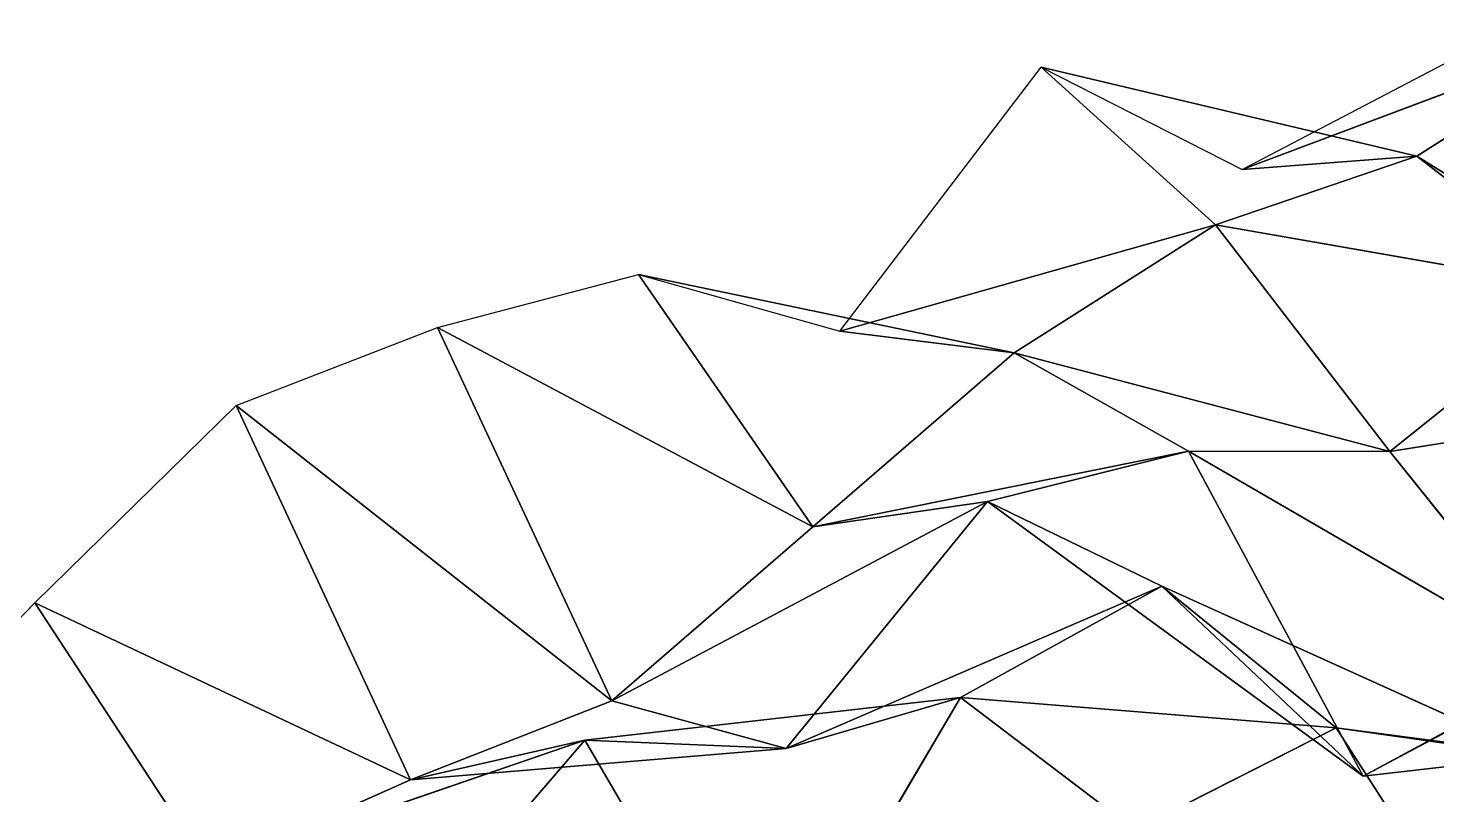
# Model space of a CAD drawing. Header units: metres. Extents: x -3703 to 431, y -1555 to 134.
# Drawn here: x -1637.2 to -1543.3, y -629.2 to -578.1 of the extents above; entities that cross this region are included whole.
import ezdxf

# ---------------------------------------------------------------- set-up
doc = ezdxf.new("R2010")
doc.units = ezdxf.units.M

msp = doc.modelspace()

# ---------------------------------------------------------------- linework, layer by layer
for p, q in [((-1531.2594, -578.09985, -3531.2947), (-1556.3033, -587.5305, -3516.3547)), ((-1556.3033, -587.5305, -3516.3547), (-1531.2594, -578.09985, -3531.2947)), ((-1531.2594, -578.09985, -3531.2947), (-1544.6758, -586.6389, -3556.8806)), ((-1544.6758, -586.6389, -3556.8806), (-1531.2594, -578.09985, -3531.2947)), ((-1583.1362, -598.2948, -3568.9387), (-1569.7197, -580.7062, -3545.376)), ((-1544.6758, -586.6389, -3556.8806), (-1569.7197, -580.7062, -3545.376)), ((-1569.7197, -580.7062, -3545.376), (-1556.3033, -587.5305, -3516.3547)), ((-1569.7197, -580.7062, -3545.376), (-1558.0923, -591.2114, -3583.3538)), ((-1558.0923, -591.2114, -3583.3538), (-1569.7197, -580.7062, -3545.376)), ((-1569.7197, -580.7062, -3545.376), (-1544.6758, -586.6389, -3556.8806)), ((-1556.3033, -587.5305, -3516.3547), (-1542.887, -580.504, -3490.4302)), ((-1544.6758, -586.6389, -3556.8806), (-1558.0923, -591.2114, -3583.3538)), ((-1558.0923, -591.2114, -3583.3538), (-1544.6758, -586.6389, -3556.8806)), ((-1556.3033, -587.5305, -3516.3547), (-1544.6758, -586.6389, -3556.8806)), ((-1544.6758, -586.6389, -3556.8806), (-1556.3033, -587.5305, -3516.3547)), ((-1519.6318, -602.14, -3566.2456), (-1544.6758, -586.6389, -3556.8806)), ((-1544.6758, -586.6389, -3556.8806), (-1533.0483, -595.5902, -3595.2058)), ((-1533.0483, -595.5902, -3595.2058), (-1544.6758, -586.6389, -3556.8806)), ((-1544.6758, -586.6389, -3556.8806), (-1519.6318, -602.14, -3566.2456)), ((-1558.0923, -591.2114, -3583.3538), (-1583.1362, -598.2948, -3568.9387)), ((-1583.1362, -598.2948, -3568.9387), (-1558.0923, -591.2114, -3583.3538)), ((-1558.0923, -591.2114, -3583.3538), (-1571.5087, -599.74817, -3608.9402)), ((-1571.5087, -599.74817, -3608.9402), (-1558.0923, -591.2114, -3583.3538)), ((-1533.0483, -595.5902, -3595.2058), (-1558.0923, -591.2114, -3583.3538)), ((-1558.0923, -591.2114, -3583.3538), (-1546.4647, -606.3115, -3620.3037)), ((-1546.4647, -606.3115, -3620.3037), (-1558.0923, -591.2114, -3583.3538)), ((-1558.0923, -591.2114, -3583.3538), (-1533.0483, -595.5902, -3595.2058)), ((-1609.969, -598.0598, -3623.9822), (-1596.5526, -594.5272, -3597.2764)), ((-1571.5087, -599.74817, -3608.9402), (-1596.5526, -594.5272, -3597.2764)), ((-1596.5526, -594.5272, -3597.2764), (-1583.1362, -598.2948, -3568.9387)), ((-1596.5526, -594.5272, -3597.2764), (-1584.925, -611.34753, -3633.842)), ((-1584.925, -611.34753, -3633.842), (-1596.5526, -594.5272, -3597.2764)), ((-1596.5526, -594.5272, -3597.2764), (-1571.5087, -599.74817, -3608.9402)), ((-1533.0483, -595.5902, -3595.2058), (-1546.4647, -606.3115, -3620.3037)), ((-1546.4647, -606.3115, -3620.3037), (-1533.0483, -595.5902, -3595.2058)), ((-1623.3854, -603.2521, -3650.3164), (-1609.969, -598.0598, -3623.9822)), ((-1584.925, -611.34753, -3633.842), (-1609.969, -598.0598, -3623.9822)), ((-1609.969, -598.0598, -3623.9822), (-1598.3414, -622.9408, -3658.745)), ((-1598.3414, -622.9408, -3658.745), (-1609.969, -598.0598, -3623.9822)), ((-1609.969, -598.0598, -3623.9822), (-1584.925, -611.34753, -3633.842)), ((-1583.1362, -598.2948, -3568.9387), (-1571.5087, -599.74817, -3608.9402)), ((-1571.5087, -599.74817, -3608.9402), (-1583.1362, -598.2948, -3568.9387)), ((-1571.5087, -599.74817, -3608.9402), (-1584.925, -611.34753, -3633.842)), ((-1584.925, -611.34753, -3633.842), (-1571.5087, -599.74817, -3608.9402)), ((-1546.4647, -606.3115, -3620.3037), (-1571.5087, -599.74817, -3608.9402)), ((-1571.5087, -599.74817, -3608.9402), (-1559.8811, -606.2903, -3647.8042)), ((-1559.8811, -606.2903, -3647.8042), (-1571.5087, -599.74817, -3608.9402)), ((-1571.5087, -599.74817, -3608.9402), (-1546.4647, -606.3115, -3620.3037)), ((-1521.4208, -602.3508, -3634.0208), (-1546.4647, -606.3115, -3620.3037)), ((-1546.4647, -606.3115, -3620.3037), (-1521.4208, -602.3508, -3634.0208)), ((-1636.8019, -616.4127, -3674.869), (-1623.3854, -603.2521, -3650.3164)), ((-1598.3414, -622.9408, -3658.745), (-1623.3854, -603.2521, -3650.3164)), ((-1623.3854, -603.2521, -3650.3164), (-1611.7579, -628.2119, -3685.0618)), ((-1611.7579, -628.2119, -3685.0618), (-1623.3854, -603.2521, -3650.3164)), ((-1623.3854, -603.2521, -3650.3164), (-1598.3414, -622.9408, -3658.745)), ((-1559.8811, -606.2903, -3647.8042), (-1584.925, -611.34753, -3633.842)), ((-1584.925, -611.34753, -3633.842), (-1559.8811, -606.2903, -3647.8042)), ((-1559.8811, -606.2903, -3647.8042), (-1573.2975, -609.6481, -3674.5486)), ((-1573.2975, -609.6481, -3674.5486), (-1559.8811, -606.2903, -3647.8042)), ((-1546.4647, -606.3115, -3620.3037), (-1559.8811, -606.2903, -3647.8042)), ((-1534.8372, -620.834, -3657.3833), (-1559.8811, -606.2903, -3647.8042)), ((-1559.8811, -606.2903, -3647.8042), (-1546.4647, -606.3115, -3620.3037)), ((-1559.8811, -606.2903, -3647.8042), (-1548.2535, -627.9673, -3683.2837)), ((-1548.2535, -627.9673, -3683.2837), (-1559.8811, -606.2903, -3647.8042)), ((-1559.8811, -606.2903, -3647.8042), (-1534.8372, -620.834, -3657.3833)), ((-1546.4647, -606.3115, -3620.3037), (-1534.8372, -620.834, -3657.3833)), ((-1534.8372, -620.834, -3657.3833), (-1546.4647, -606.3115, -3620.3037)), ((-1573.2975, -609.6481, -3674.5486), (-1598.3414, -622.9408, -3658.745)), ((-1598.3414, -622.9408, -3658.745), (-1573.2975, -609.6481, -3674.5486)), ((-1573.2975, -609.6481, -3674.5486), (-1586.714, -626.1161, -3698.3616)), ((-1586.714, -626.1161, -3698.3616), (-1573.2975, -609.6481, -3674.5486)), ((-1584.925, -611.34753, -3633.842), (-1573.2975, -609.6481, -3674.5486)), ((-1573.2975, -609.6481, -3674.5486), (-1584.925, -611.34753, -3633.842)), ((-1548.2535, -627.9673, -3683.2837), (-1573.2975, -609.6481, -3674.5486)), ((-1573.2975, -609.6481, -3674.5486), (-1561.67, -615.29236, -3713.613)), ((-1561.67, -615.29236, -3713.613), (-1573.2975, -609.6481, -3674.5486)), ((-1573.2975, -609.6481, -3674.5486), (-1548.2535, -627.9673, -3683.2837)), ((-1584.925, -611.34753, -3633.842), (-1598.3414, -622.9408, -3658.745)), ((-1598.3414, -622.9408, -3658.745), (-1584.925, -611.34753, -3633.842)), ((-1523.2095, -614.45166, -3699.137), (-1548.2535, -627.9673, -3683.2837)), ((-1548.2535, -627.9673, -3683.2837), (-1523.2095, -614.45166, -3699.137)), ((-1561.67, -615.29236, -3713.613), (-1586.714, -626.1161, -3698.3616)), ((-1586.714, -626.1161, -3698.3616), (-1561.67, -615.29236, -3713.613)), ((-1561.67, -615.29236, -3713.613), (-1575.0864, -622.72314, -3739.447)), ((-1575.0864, -622.72314, -3739.447), (-1561.67, -615.29236, -3713.613)), ((-1548.2535, -627.9673, -3683.2837), (-1561.67, -615.29236, -3713.613)), ((-1536.626, -626.63416, -3723.9082), (-1561.67, -615.29236, -3713.613)), ((-1561.67, -615.29236, -3713.613), (-1548.2535, -627.9673, -3683.2837)), ((-1561.67, -615.29236, -3713.613), (-1550.0424, -624.74475, -3751.8264)), ((-1550.0424, -624.74475, -3751.8264), (-1561.67, -615.29236, -3713.613)), ((-1561.67, -615.29236, -3713.613), (-1536.626, -626.63416, -3723.9082)), ((-1650.2183, -630.19763, -3699.2822), (-1636.8019, -616.4127, -3674.869)), ((-1611.7579, -628.2119, -3685.0618), (-1636.8019, -616.4127, -3674.869)), ((-1636.8019, -616.4127, -3674.869), (-1625.1743, -634.1632, -3711.2266)), ((-1625.1743, -634.1632, -3711.2266), (-1636.8019, -616.4127, -3674.869)), ((-1636.8019, -616.4127, -3674.869), (-1611.7579, -628.2119, -3685.0618)), ((-1534.8372, -620.834, -3657.3833), (-1548.2535, -627.9673, -3683.2837)), ((-1548.2535, -627.9673, -3683.2837), (-1534.8372, -620.834, -3657.3833)), ((-1598.3414, -622.9408, -3658.745), (-1611.7579, -628.2119, -3685.0618)), ((-1611.7579, -628.2119, -3685.0618), (-1598.3414, -622.9408, -3658.745)), ((-1575.0864, -622.72314, -3739.447), (-1600.1304, -625.56335, -3725.9807)), ((-1600.1304, -625.56335, -3725.9807), (-1575.0864, -622.72314, -3739.447)), ((-1598.3414, -622.9408, -3658.745), (-1586.714, -626.1161, -3698.3616)), ((-1586.714, -626.1161, -3698.3616), (-1598.3414, -622.9408, -3658.745)), ((-1575.0864, -622.72314, -3739.447), (-1588.5028, -645.47205, -3761.8557)), ((-1588.5028, -645.47205, -3761.8557), (-1575.0864, -622.72314, -3739.447)), ((-1586.714, -626.1161, -3698.3616), (-1575.0864, -622.72314, -3739.447)), ((-1575.0864, -622.72314, -3739.447), (-1586.714, -626.1161, -3698.3616)), ((-1550.0424, -624.74475, -3751.8264), (-1575.0864, -622.72314, -3739.447)), ((-1575.0864, -622.72314, -3739.447), (-1563.4587, -631.5416, -3777.8018)), ((-1563.4587, -631.5416, -3777.8018), (-1575.0864, -622.72314, -3739.447)), ((-1575.0864, -622.72314, -3739.447), (-1550.0424, -624.74475, -3751.8264)), ((-1550.0424, -624.74475, -3751.8264), (-1563.4587, -631.5416, -3777.8018)), ((-1563.4587, -631.5416, -3777.8018), (-1550.0424, -624.74475, -3751.8264)), ((-1536.626, -626.63416, -3723.9082), (-1550.0424, -624.74475, -3751.8264)), ((-1524.9984, -628.0558, -3763.9172), (-1550.0424, -624.74475, -3751.8264)), ((-1550.0424, -624.74475, -3751.8264), (-1536.626, -626.63416, -3723.9082)), ((-1550.0424, -624.74475, -3751.8264), (-1538.4148, -642.822, -3788.1106)), ((-1538.4148, -642.822, -3788.1106), (-1550.0424, -624.74475, -3751.8264)), ((-1550.0424, -624.74475, -3751.8264), (-1524.9984, -628.0558, -3763.9172)), ((-1600.1304, -625.56335, -3725.9807), (-1625.1743, -634.1632, -3711.2266)), ((-1625.1743, -634.1632, -3711.2266), (-1600.1304, -625.56335, -3725.9807)), ((-1600.1304, -625.56335, -3725.9807), (-1613.5468, -641.1321, -3749.9949)), ((-1613.5468, -641.1321, -3749.9949), (-1600.1304, -625.56335, -3725.9807)), ((-1611.7579, -628.2119, -3685.0618), (-1600.1304, -625.56335, -3725.9807)), ((-1600.1304, -625.56335, -3725.9807), (-1611.7579, -628.2119, -3685.0618)), ((-1586.714, -626.1161, -3698.3616), (-1611.7579, -628.2119, -3685.0618)), ((-1611.7579, -628.2119, -3685.0618), (-1586.714, -626.1161, -3698.3616)), ((-1586.714, -626.1161, -3698.3616), (-1600.1304, -625.56335, -3725.9807)), ((-1600.1304, -625.56335, -3725.9807), (-1586.714, -626.1161, -3698.3616)), ((-1600.1304, -625.56335, -3725.9807), (-1588.5028, -645.47205, -3761.8557)), ((-1588.5028, -645.47205, -3761.8557), (-1600.1304, -625.56335, -3725.9807)), ((-1548.2535, -627.9673, -3683.2837), (-1536.626, -626.63416, -3723.9082)), ((-1536.626, -626.63416, -3723.9082), (-1548.2535, -627.9673, -3683.2837)), ((-1611.7579, -628.2119, -3685.0618), (-1625.1743, -634.1632, -3711.2266)), ((-1625.1743, -634.1632, -3711.2266), (-1611.7579, -628.2119, -3685.0618))]:
    msp.add_line(p, q)
for points in [[(-1544.6758, -586.6389, -3556.8806), (-1556.3033, -587.5305, -3516.3547), (-1531.2594, -578.09985, -3531.2947), (-1531.2593, -578.09973, -3531.2947)], [(-1542.887, -580.504, -3490.4302), (-1531.2594, -578.09985, -3531.2947), (-1556.3033, -587.5305, -3516.3547), (-1556.3032, -587.5304, -3516.3547)], [(-1531.2594, -578.09985, -3531.2947), (-1519.6318, -602.14, -3566.2456), (-1544.6758, -586.6389, -3556.8806), (-1544.6757, -586.6388, -3556.8806)], [(-1569.7197, -580.7062, -3545.376), (-1558.0923, -591.2114, -3583.3538), (-1583.1362, -598.2948, -3568.9387), (-1583.1361, -598.2947, -3568.9387)], [(-1556.3033, -587.5305, -3516.3547), (-1544.6758, -586.6389, -3556.8806), (-1569.7197, -580.7062, -3545.376), (-1569.7196, -580.70605, -3545.376)], [(-1558.0923, -591.2114, -3583.3538), (-1569.7197, -580.7062, -3545.376), (-1544.6758, -586.6389, -3556.8806), (-1544.6757, -586.6388, -3556.8806)], [(-1544.6758, -586.6389, -3556.8806), (-1533.0483, -595.5902, -3595.2058), (-1558.0923, -591.2114, -3583.3538), (-1558.0922, -591.2113, -3583.3538)], [(-1533.0483, -595.5902, -3595.2058), (-1544.6758, -586.6389, -3556.8806), (-1519.6318, -602.14, -3566.2456), (-1519.6317, -602.1399, -3566.2456)], [(-1571.5087, -599.74817, -3608.9402), (-1583.1362, -598.2948, -3568.9387), (-1558.0923, -591.2114, -3583.3538), (-1558.0922, -591.2113, -3583.3538)], [(-1558.0923, -591.2114, -3583.3538), (-1546.4647, -606.3115, -3620.3037), (-1571.5087, -599.74817, -3608.9402), (-1571.5085, -599.74805, -3608.9402)], [(-1546.4647, -606.3115, -3620.3037), (-1558.0923, -591.2114, -3583.3538), (-1533.0483, -595.5902, -3595.2058), (-1533.0482, -595.5901, -3595.2058)], [(-1596.5526, -594.5272, -3597.2764), (-1584.925, -611.34753, -3633.842), (-1609.969, -598.0598, -3623.9822), (-1609.9689, -598.0597, -3623.9822)], [(-1583.1362, -598.2948, -3568.9387), (-1571.5087, -599.74817, -3608.9402), (-1596.5526, -594.5272, -3597.2764), (-1596.5525, -594.5271, -3597.2764)], [(-1584.925, -611.34753, -3633.842), (-1596.5526, -594.5272, -3597.2764), (-1571.5087, -599.74817, -3608.9402), (-1571.5085, -599.74805, -3608.9402)], [(-1533.0483, -595.5902, -3595.2058), (-1521.4208, -602.3508, -3634.0208), (-1546.4647, -606.3115, -3620.3037), (-1546.4646, -606.3114, -3620.3037)], [(-1609.969, -598.0598, -3623.9822), (-1598.3414, -622.9408, -3658.745), (-1623.3854, -603.2521, -3650.3164), (-1623.3853, -603.25195, -3650.3164)], [(-1598.3414, -622.9408, -3658.745), (-1609.969, -598.0598, -3623.9822), (-1584.925, -611.34753, -3633.842), (-1584.9249, -611.3474, -3633.842)], [(-1571.5087, -599.74817, -3608.9402), (-1559.8811, -606.2903, -3647.8042), (-1584.925, -611.34753, -3633.842), (-1584.9249, -611.3474, -3633.842)], [(-1559.8811, -606.2903, -3647.8042), (-1571.5087, -599.74817, -3608.9402), (-1546.4647, -606.3115, -3620.3037), (-1546.4646, -606.3114, -3620.3037)], [(-1534.8372, -620.834, -3657.3833), (-1546.4647, -606.3115, -3620.3037), (-1521.4208, -602.3508, -3634.0208), (-1521.4207, -602.3507, -3634.0208)], [(-1623.3854, -603.2521, -3650.3164), (-1611.7579, -628.2119, -3685.0618), (-1636.8019, -616.4127, -3674.869), (-1636.8018, -616.4126, -3674.869)], [(-1611.7579, -628.2119, -3685.0618), (-1623.3854, -603.2521, -3650.3164), (-1598.3414, -622.9408, -3658.745), (-1598.3413, -622.9407, -3658.745)], [(-1573.2975, -609.6481, -3674.5486), (-1584.925, -611.34753, -3633.842), (-1559.8811, -606.2903, -3647.8042), (-1559.881, -606.29016, -3647.8042)], [(-1559.8811, -606.2903, -3647.8042), (-1548.2535, -627.9673, -3683.2837), (-1573.2975, -609.6481, -3674.5486), (-1573.2974, -609.64795, -3674.5486)], [(-1546.4647, -606.3115, -3620.3037), (-1534.8372, -620.834, -3657.3833), (-1559.8811, -606.2903, -3647.8042), (-1559.881, -606.29016, -3647.8042)], [(-1548.2535, -627.9673, -3683.2837), (-1559.8811, -606.2903, -3647.8042), (-1534.8372, -620.834, -3657.3833), (-1534.837, -620.83386, -3657.3833)], [(-1586.714, -626.1161, -3698.3616), (-1598.3414, -622.9408, -3658.745), (-1573.2975, -609.6481, -3674.5486), (-1573.2974, -609.64795, -3674.5486)], [(-1584.925, -611.34753, -3633.842), (-1573.2975, -609.6481, -3674.5486), (-1598.3414, -622.9408, -3658.745), (-1598.3413, -622.9407, -3658.745)], [(-1573.2975, -609.6481, -3674.5486), (-1561.67, -615.29236, -3713.613), (-1586.714, -626.1161, -3698.3616), (-1586.7139, -626.11597, -3698.3616)], [(-1561.67, -615.29236, -3713.613), (-1573.2975, -609.6481, -3674.5486), (-1548.2535, -627.9673, -3683.2837), (-1548.2534, -627.96716, -3683.2837)], [(-1536.626, -626.63416, -3723.9082), (-1548.2535, -627.9673, -3683.2837), (-1523.2095, -614.45166, -3699.137), (-1523.2094, -614.45154, -3699.137)], [(-1534.8372, -620.834, -3657.3833), (-1523.2095, -614.45166, -3699.137), (-1548.2535, -627.9673, -3683.2837), (-1548.2534, -627.96716, -3683.2837)], [(-1575.0864, -622.72314, -3739.447), (-1586.714, -626.1161, -3698.3616), (-1561.67, -615.29236, -3713.613), (-1561.6699, -615.29224, -3713.613)], [(-1561.67, -615.29236, -3713.613), (-1550.0424, -624.74475, -3751.8264), (-1575.0864, -622.72314, -3739.447), (-1575.0863, -622.723, -3739.447)], [(-1548.2535, -627.9673, -3683.2837), (-1536.626, -626.63416, -3723.9082), (-1561.67, -615.29236, -3713.613), (-1561.6699, -615.29224, -3713.613)], [(-1550.0424, -624.74475, -3751.8264), (-1561.67, -615.29236, -3713.613), (-1536.626, -626.63416, -3723.9082), (-1536.6259, -626.63403, -3723.9082)], [(-1636.8019, -616.4127, -3674.869), (-1625.1743, -634.1632, -3711.2266), (-1650.2183, -630.19763, -3699.2822), (-1650.2181, -630.1975, -3699.2822)], [(-1625.1743, -634.1632, -3711.2266), (-1636.8019, -616.4127, -3674.869), (-1611.7579, -628.2119, -3685.0618), (-1611.7578, -628.2118, -3685.0618)], [(-1598.3414, -622.9408, -3658.745), (-1586.714, -626.1161, -3698.3616), (-1611.7579, -628.2119, -3685.0618), (-1611.7578, -628.2118, -3685.0618)], [(-1588.5028, -645.47205, -3761.8557), (-1600.1304, -625.56335, -3725.9807), (-1575.0864, -622.72314, -3739.447), (-1575.0863, -622.723, -3739.447)], [(-1586.714, -626.1161, -3698.3616), (-1575.0864, -622.72314, -3739.447), (-1600.1304, -625.56335, -3725.9807), (-1600.1302, -625.56323, -3725.9807)], [(-1575.0864, -622.72314, -3739.447), (-1563.4587, -631.5416, -3777.8018), (-1588.5028, -645.47205, -3761.8557), (-1588.5027, -645.4719, -3761.8557)], [(-1563.4587, -631.5416, -3777.8018), (-1575.0864, -622.72314, -3739.447), (-1550.0424, -624.74475, -3751.8264), (-1550.0422, -624.7446, -3751.8264)], [(-1550.0424, -624.74475, -3751.8264), (-1538.4148, -642.822, -3788.1106), (-1563.4587, -631.5416, -3777.8018), (-1563.4586, -631.5415, -3777.8018)], [(-1536.626, -626.63416, -3723.9082), (-1524.9984, -628.0558, -3763.9172), (-1550.0424, -624.74475, -3751.8264), (-1550.0422, -624.7446, -3751.8264)], [(-1538.4148, -642.822, -3788.1106), (-1550.0424, -624.74475, -3751.8264), (-1524.9984, -628.0558, -3763.9172), (-1524.9983, -628.05566, -3763.9172)], [(-1613.5468, -641.1321, -3749.9949), (-1625.1743, -634.1632, -3711.2266), (-1600.1304, -625.56335, -3725.9807), (-1600.1302, -625.56323, -3725.9807)], [(-1611.7579, -628.2119, -3685.0618), (-1600.1304, -625.56335, -3725.9807), (-1625.1743, -634.1632, -3711.2266), (-1625.1742, -634.1631, -3711.2266)], [(-1600.1304, -625.56335, -3725.9807), (-1588.5028, -645.47205, -3761.8557), (-1613.5468, -641.1321, -3749.9949), (-1613.5466, -641.13196, -3749.9949)], [(-1600.1304, -625.56335, -3725.9807), (-1611.7579, -628.2119, -3685.0618), (-1586.714, -626.1161, -3698.3616), (-1586.7139, -626.11597, -3698.3616)]]:
    msp.add_3dface(points)

doc.saveas('drawing.dxf')
